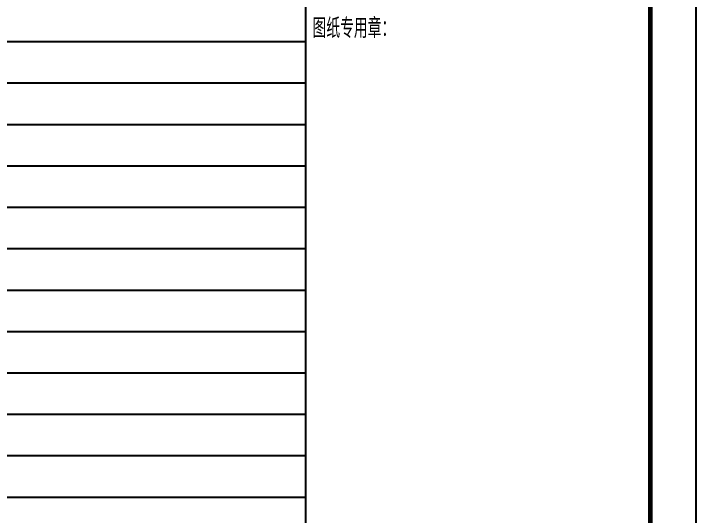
# Model space of a CAD drawing. Extents: x -695846 to 822170, y -413475 to 397179.
# Drawn here: x -491230 to -476380, y 155876 to 166803 of the extents above; entities that cross this region are included whole.
import ezdxf

# ---------------------------------------------------------------- set-up
doc = ezdxf.new("R2010")
doc.units = 0
doc.header["$LTSCALE"] = 1000
doc.header["$MEASUREMENT"] = 0
for name, color, linetype in [('T-图框-175', 175, 'Continuous'), ('TK', 4, 'Continuous'), ('ZSX', 8, 'Continuous')]:
    doc.layers.add(name, color=color, linetype=linetype)
doc.styles.add('tk', font='txt.shx', dxfattribs={"width": 0.7, "bigfont": 'hztxt.shx'})

# ---------------------------------------------------------------- blocks, each defined once
blk = doc.blocks.new('3er1t35wer1t')
at = {"layer": 'TK', "color": 7}
blk.add_lwpolyline([(313385, 263477), (313385, 303477), (320885, 303477), (320885, 263477)], close=True, dxfattribs=at)
at = {"layer": 'TK', "color": 7, "lineweight": -3, "style": 'tk', "width": 0.7}
blk.add_text('图纸专用章：', height=428.6, dxfattribs=at).set_placement((313531, 293577))

msp = doc.modelspace()

# ---------------------------------------------------------------- linework, layer by layer
at = {"layer": 'T-图框-175'}
msp.add_lwpolyline([(-535780, 135174), (-476380, 135174), (-476380, 177174), (-535780, 177174)], close=True, dxfattribs=at)
at = {"layer": 'T-图框-175', "const_width": 100}
msp.add_lwpolyline([(-533280, 136174), (-477380, 136174), (-477380, 176174), (-533280, 176174)], close=True, dxfattribs=at)
at = {"layer": 'ZSX', "linetype": 'Continuous'}
for p, q in [((-533318, 166196), (-484875, 166196)), ((-533318, 165296), (-484875, 165296)), ((-533318, 164396), (-484875, 164396)), ((-533318, 163496), (-484875, 163496)), ((-533318, 162596), (-484875, 162596)), ((-533318, 161696), (-484875, 161696)), ((-533318, 160796), (-484875, 160796)), ((-533318, 159896), (-484875, 159896)), ((-533318, 158996), (-484875, 158996)), ((-533318, 158096), (-484875, 158096)), ((-533318, 157196), (-484875, 157196)), ((-533318, 156296), (-484875, 156296))]:
    msp.add_line(p, q, dxfattribs=at)

# ---------------------------------------------------------------- block references
msp.add_blockref('3er1t35wer1t', (-798260, -127303))

doc.saveas('drawing.dxf')
